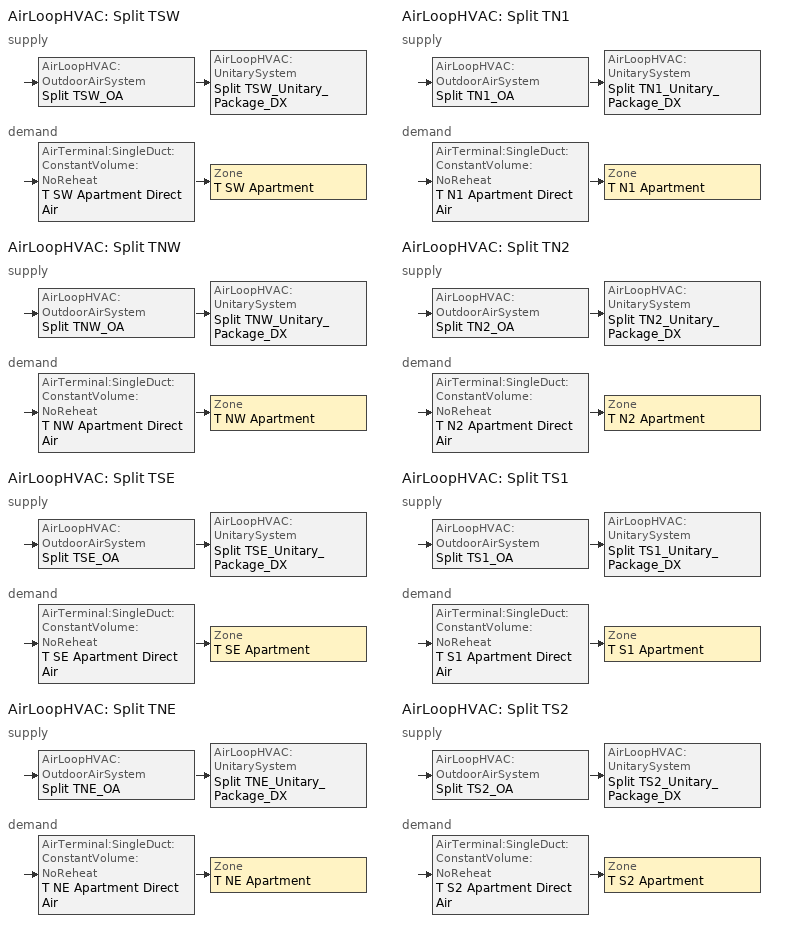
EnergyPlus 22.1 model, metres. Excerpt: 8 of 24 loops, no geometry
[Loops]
AirLoopHVAC 'Split TSW'
 supply: AirLoopHVAC:OutdoorAirSystem 'Split TSW_OA' > AirLoopHVAC:UnitarySystem 'Split TSW_Unitary_Package_DX'
 demand: AirTerminal:SingleDuct:ConstantVolume:NoReheat 'T SW Apartment Direct Air' > Zone 'T SW Apartment'
AirLoopHVAC 'Split TNW'
 supply: AirLoopHVAC:OutdoorAirSystem 'Split TNW_OA' > AirLoopHVAC:UnitarySystem 'Split TNW_Unitary_Package_DX'
 demand: AirTerminal:SingleDuct:ConstantVolume:NoReheat 'T NW Apartment Direct Air' > Zone 'T NW Apartment'
AirLoopHVAC 'Split TSE'
 supply: AirLoopHVAC:OutdoorAirSystem 'Split TSE_OA' > AirLoopHVAC:UnitarySystem 'Split TSE_Unitary_Package_DX'
 demand: AirTerminal:SingleDuct:ConstantVolume:NoReheat 'T SE Apartment Direct Air' > Zone 'T SE Apartment'
AirLoopHVAC 'Split TNE'
 supply: AirLoopHVAC:OutdoorAirSystem 'Split TNE_OA' > AirLoopHVAC:UnitarySystem 'Split TNE_Unitary_Package_DX'
 demand: AirTerminal:SingleDuct:ConstantVolume:NoReheat 'T NE Apartment Direct Air' > Zone 'T NE Apartment'
AirLoopHVAC 'Split TN1'
 supply: AirLoopHVAC:OutdoorAirSystem 'Split TN1_OA' > AirLoopHVAC:UnitarySystem 'Split TN1_Unitary_Package_DX'
 demand: AirTerminal:SingleDuct:ConstantVolume:NoReheat 'T N1 Apartment Direct Air' > Zone 'T N1 Apartment'
AirLoopHVAC 'Split TN2'
 supply: AirLoopHVAC:OutdoorAirSystem 'Split TN2_OA' > AirLoopHVAC:UnitarySystem 'Split TN2_Unitary_Package_DX'
 demand: AirTerminal:SingleDuct:ConstantVolume:NoReheat 'T N2 Apartment Direct Air' > Zone 'T N2 Apartment'
AirLoopHVAC 'Split TS1'
 supply: AirLoopHVAC:OutdoorAirSystem 'Split TS1_OA' > AirLoopHVAC:UnitarySystem 'Split TS1_Unitary_Package_DX'
 demand: AirTerminal:SingleDuct:ConstantVolume:NoReheat 'T S1 Apartment Direct Air' > Zone 'T S1 Apartment'
AirLoopHVAC 'Split TS2'
 supply: AirLoopHVAC:OutdoorAirSystem 'Split TS2_OA' > AirLoopHVAC:UnitarySystem 'Split TS2_Unitary_Package_DX'
 demand: AirTerminal:SingleDuct:ConstantVolume:NoReheat 'T S2 Apartment Direct Air' > Zone 'T S2 Apartment'
[ThermostatSetpoint:SingleHeating]
AptHeatingSetPoint: Setpoint Temperature Schedule=HTGSETP_APT_SCH
[ThermostatSetpoint:SingleCooling]
AptCoolingSetPoint: Setpoint Temperature Schedule=CLGSETP_APT_SCH
[ThermostatSetpoint:DualSetpoint]
Name | Heating Setpoint Temperature Schedule | Cooling Setpoint Temperature Schedule
S Apartment Dual SP Control | S HTGSETP_APT_SCH | S CLGSETP_APT_SCH
N Apartment Dual SP Control | N HTGSETP_APT_SCH | N CLGSETP_APT_SCH
[Sizing:Zone] Zone Cooling Design Supply Air Temperature Input Method=SupplyAirTemperature; Zone Cooling Design Supply Air Temperature {C}=12.8; Zone Heating Design Supply Air Temperature Input Method=SupplyAirTemperature; Zone Heating Design Supply Air Temperature {C}=40; Zone Cooling Design Supply Air Humidity Ratio {kg-H2O/kg-air}=0.008; Zone Heating Design Supply Air Humidity Ratio {kgWater/kgDryAir}=0.008; Cooling Design Air Flow Method=DesignDay; Cooling Design Air Flow Rate {m3/s}=0; Cooling Minimum Air Flow Fraction=0; Heating Design Air Flow Method=DesignDay; Heating Design Air Flow Rate {m3/s}=0
Name | Design Specification Outdoor Air Object
T SW Apartment | SZ DSOA T SW Apartment
T NW Apartment | SZ DSOA T NW Apartment
T SE Apartment | SZ DSOA T SE Apartment
T NE Apartment | SZ DSOA T NE Apartment
T N1 Apartment | SZ DSOA T N1 Apartment
T N2 Apartment | SZ DSOA T N2 Apartment
T S1 Apartment | SZ DSOA T S1 Apartment
T S2 Apartment | SZ DSOA T S2 Apartment
[DesignSpecification:OutdoorAir] Outdoor Air Method=Flow/Area; Outdoor Air Flow per Zone Floor Area {m3/s-m2}=0.000294105
SZ DSOA T SW Apartment; SZ DSOA T NW Apartment; SZ DSOA T SE Apartment; SZ DSOA T NE Apartment; SZ DSOA T N1 Apartment; SZ DSOA T N2 Apartment; SZ DSOA T S1 Apartment; SZ DSOA T S2 Apartment
[ZoneControl:Thermostat]
T SW Apartment Thermostat: T SW Apartment, ZONE CONTROL TYPE SCHED, AptCoolingSetPoint, AptHeatingSetPoint, S Apartment Dual SP Control
T NW Apartment Thermostat: T NW Apartment, ZONE CONTROL TYPE SCHED, AptCoolingSetPoint, AptHeatingSetPoint, N Apartment Dual SP Control
T SE Apartment Thermostat: T SE Apartment, ZONE CONTROL TYPE SCHED, AptCoolingSetPoint, AptHeatingSetPoint, S Apartment Dual SP Control
T NE Apartment Thermostat: T NE Apartment, ZONE CONTROL TYPE SCHED, AptCoolingSetPoint, AptHeatingSetPoint, N Apartment Dual SP Control
T N1 Apartment Thermostat: T N1 Apartment, ZONE CONTROL TYPE SCHED, AptCoolingSetPoint, AptHeatingSetPoint, N Apartment Dual SP Control
T N2 Apartment Thermostat: T N2 Apartment, ZONE CONTROL TYPE SCHED, AptCoolingSetPoint, AptHeatingSetPoint, N Apartment Dual SP Control
T S1 Apartment Thermostat: T S1 Apartment, ZONE CONTROL TYPE SCHED, AptCoolingSetPoint, AptHeatingSetPoint, S Apartment Dual SP Control
T S2 Apartment Thermostat: T S2 Apartment, ZONE CONTROL TYPE SCHED, AptCoolingSetPoint, AptHeatingSetPoint, S Apartment Dual SP Control
[Coil:Cooling:DX:SingleSpeed] Availability Schedule=COMPACT HVAC-ALWAYS 1; Gross Rated Total Cooling Capacity {W}=AUTOSIZE; Gross Rated Sensible Heat Ratio=AUTOSIZE; Gross Rated Cooling COP {W/W}=4.11713; Rated Air Flow Rate {m3/s}=AUTOSIZE; Total Cooling Capacity Function of Temperature Curve=Split_CapFT; Total Cooling Capacity Function of Flow Fraction Curve=Split_CapFF; Energy Input Ratio Function of Temperature Curve=Split_EIRFT; Energy Input Ratio Function of Flow Fraction Curve=Split_EIRFF; Part Load Fraction Correlation Curve=Split_PLR
Split TSW Cooling Coil; Split TNW Cooling Coil; Split TSE Cooling Coil; Split TNE Cooling Coil; Split TN1 Cooling Coil; Split TN2 Cooling Coil; Split TS1 Cooling Coil; Split TS2 Cooling Coil
[Coil:Heating:Fuel] Availability Schedule=COMPACT HVAC-ALWAYS 1; Fuel Type=NaturalGas; Burner Efficiency=0.84; Nominal Capacity {W}=AUTOSIZE; Parasitic Electric Load {W}=0; Parasitic Fuel Load {W}=0
Split TSW Heating Coil; Split TNW Heating Coil; Split TSE Heating Coil; Split TNE Heating Coil; Split TN1 Heating Coil; Split TN2 Heating Coil; Split TS1 Heating Coil; Split TS2 Heating Coil
[Sizing:System] Type of Load to Size On=Sensible; Design Outdoor Air Flow Rate {m3/s}=AUTOSIZE; Central Heating Maximum System Air Flow Ratio=1; Preheat Design Temperature {C}=7; Preheat Design Humidity Ratio {kgWater/kgDryAir}=0.008; Precool Design Temperature {C}=12.8; Precool Design Humidity Ratio {kgWater/kgDryAir}=0.008; Central Cooling Design Supply Air Temperature {C}=12.8; Central Heating Design Supply Air Temperature {C}=40; Type of Zone Sum to Use=NonCoincident; 100% Outdoor Air in Cooling=No; 100% Outdoor Air in Heating=No; Central Cooling Design Supply Air Humidity Ratio {kgWater/kgDryAir}=0.008; Central Heating Design Supply Air Humidity Ratio {kgWater/kgDryAir}=0.008; Cooling Supply Air Flow Rate Method=DesignDay; Cooling Supply Air Flow Rate {m3/s}=0; Heating Supply Air Flow Rate Method=DesignDay; Heating Supply Air Flow Rate {m3/s}=0; System Outdoor Air Method=ZoneSum; Zone Maximum Outdoor Air Fraction=1; Cooling Design Capacity Method=CoolingDesignCapacity; Cooling Design Capacity {W}=autosize; Heating Design Capacity Method=HeatingDesignCapacity; Heating Design Capacity {W}=autosize; Central Cooling Capacity Control Method=OnOff
Split TSW; Split TNW; Split TSE; Split TNE; Split TN1; Split TN2; Split TS1; Split TS2
[AirTerminal:SingleDuct:ConstantVolume:NoReheat] Availability Schedule=COMPACT HVAC-ALWAYS 1; Maximum Air Flow Rate {m3/s}=AUTOSIZE
T SW Apartment Direct Air; T NW Apartment Direct Air; T SE Apartment Direct Air; T NE Apartment Direct Air; T N1 Apartment Direct Air; T N2 Apartment Direct Air; T S1 Apartment Direct Air; T S2 Apartment Direct Air
[Zone equipment]
T SW Apartment: T SW Apartment ERV, T SW Apartment Direct Air
T NW Apartment: T NW Apartment ERV, T NW Apartment Direct Air
T SE Apartment: T SE Apartment ERV, T SE Apartment Direct Air
T NE Apartment: T NE Apartment ERV, T NE Apartment Direct Air
T N1 Apartment: T N1 Apartment ERV, T N1 Apartment Direct Air
T N2 Apartment: T N2 Apartment ERV, T N2 Apartment Direct Air
T S1 Apartment: T S1 Apartment ERV, T S1 Apartment Direct Air
T S2 Apartment: T S2 Apartment ERV, T S2 Apartment Direct Air
[Fan:OnOff] Maximum Flow Rate {m3/s}=autosize; Motor In Airstream Fraction=1
Name | Availability Schedule | Fan Total Efficiency | Pressure Rise {Pa} | Motor Efficiency
Split TSW Supply Fan; Split TNW Supply Fan; Split TSE Supply Fan; Split TNE Supply Fan; Split TN1 Supply Fan; Split TN2 Supply Fan; Split TS1 Supply Fan; Split TS2 Supply Fan | COMPACT HVAC-ALWAYS 1 | 0.55575 | 622.5 | 0.855
T SW Apartment ERV Sup Fan; T SW Apartment ERV Exh Fan; T NW Apartment ERV Sup Fan; T NW Apartment ERV Exh Fan; T SE Apartment ERV Sup Fan; T SE Apartment ERV Exh Fan; T NE Apartment ERV Sup Fan; T NE Apartment ERV Exh Fan; T N1 Apartment ERV Sup Fan; T N1 Apartment ERV Exh Fan; T N2 Apartment ERV Sup Fan; T N2 Apartment ERV Exh Fan; T S1 Apartment ERV Sup Fan; T S1 Apartment ERV Exh Fan; T S2 Apartment ERV Sup Fan; T S2 Apartment ERV Exh Fan | All On | 0.303158 | 257.2747 | 0.48
[AirLoopHVAC:UnitarySystem] Control Type=Load; Dehumidification Control Type=None; Availability Schedule=COMPACT HVAC-ALWAYS 1; Fan Placement=BlowThrough; Supply Air Fan Operating Mode Schedule=All Off; DX Heating Coil Sizing Ratio=1; Use DOAS DX Cooling Coil=No; Minimum Supply Air Temperature {C}=2; Latent Load Control=SensibleOnlyLoadControl; Cooling Supply Air Flow Rate Method=SupplyAirFlowRate; Cooling Supply Air Flow Rate {m3/s}=AUTOSIZE; Heating Supply Air Flow Rate Method=SupplyAirFlowRate; Heating Supply Air Flow Rate {m3/s}=AUTOSIZE; No Load Supply Air Flow Rate Method=SupplyAirFlowRate; No Load Supply Air Flow Rate {m3/s}=AUTOSIZE; Maximum Supply Air Temperature {C}=AUTOSIZE
Name | Controlling Zone or Thermostat Location | Supply Fan | Heating Coil | Cooling Coil
Split TSW_Unitary_Package_DX | T SW Apartment | Split TSW Supply Fan | Split TSW Heating Coil | Split TSW Cooling Coil
Split TNW_Unitary_Package_DX | T NW Apartment | Split TNW Supply Fan | Split TNW Heating Coil | Split TNW Cooling Coil
Split TSE_Unitary_Package_DX | T SE Apartment | Split TSE Supply Fan | Split TSE Heating Coil | Split TSE Cooling Coil
Split TNE_Unitary_Package_DX | T NE Apartment | Split TNE Supply Fan | Split TNE Heating Coil | Split TNE Cooling Coil
Split TN1_Unitary_Package_DX | T N1 Apartment | Split TN1 Supply Fan | Split TN1 Heating Coil | Split TN1 Cooling Coil
Split TN2_Unitary_Package_DX | T N2 Apartment | Split TN2 Supply Fan | Split TN2 Heating Coil | Split TN2 Cooling Coil
Split TS1_Unitary_Package_DX | T S1 Apartment | Split TS1 Supply Fan | Split TS1 Heating Coil | Split TS1 Cooling Coil
Split TS2_Unitary_Package_DX | T S2 Apartment | Split TS2 Supply Fan | Split TS2 Heating Coil | Split TS2 Cooling Coil
[Controller:OutdoorAir] Minimum Outdoor Air Flow Rate {m3/s}=AUTOSIZE; Maximum Outdoor Air Flow Rate {m3/s}=AUTOSIZE; Economizer Control Type=NoEconomizer; Economizer Control Action Type=ModulateFlow; Lockout Type=LockoutWithHeating; Minimum Limit Type=FixedMinimum; Minimum Outdoor Air Schedule=All Off; Heat Recovery Bypass Control Type=BypassWhenWithinEconomizerLimits
Split TSW_OA_Controller; Split TNW_OA_Controller; Split TSE_OA_Controller; Split TNE_OA_Controller; Split TN1_OA_Controller; Split TN2_OA_Controller; Split TS1_OA_Controller; Split TS2_OA_Controller
[AirLoopHVAC] Design Supply Air Flow Rate {m3/s}=AUTOSIZE
Split TSW; Split TNW; Split TSE; Split TNE; Split TN1; Split TN2; Split TS1; Split TS2
[SetpointManager:SingleZone:Heating] Control Variable=Temperature; Minimum Supply Air Temperature {C}=12.8; Maximum Supply Air Temperature {C}=40
Name | Control Zone | Setpoint Node or NodeList
SupAirTemp MngrT SW Apartment - Htg | T SW Apartment | Split TSW Supply Equipment Outlet Node
SupAirTemp MngrT NW Apartment - Htg | T NW Apartment | Split TNW Supply Equipment Outlet Node
SupAirTemp MngrT SE Apartment - Htg | T SE Apartment | Split TSE Supply Equipment Outlet Node
SupAirTemp MngrT NE Apartment - Htg | T NE Apartment | Split TNE Supply Equipment Outlet Node
SupAirTemp MngrT N1 Apartment - Htg | T N1 Apartment | Split TN1 Supply Equipment Outlet Node
SupAirTemp MngrT N2 Apartment - Htg | T N2 Apartment | Split TN2 Supply Equipment Outlet Node
SupAirTemp MngrT S1 Apartment - Htg | T S1 Apartment | Split TS1 Supply Equipment Outlet Node
SupAirTemp MngrT S2 Apartment - Htg | T S2 Apartment | Split TS2 Supply Equipment Outlet Node
[SetpointManager:SingleZone:Cooling] Control Variable=Temperature; Minimum Supply Air Temperature {C}=12.8; Maximum Supply Air Temperature {C}=40
Name | Control Zone | Setpoint Node or NodeList
SupAirTemp MngrT SW Apartment - Clg | T SW Apartment | Split TSW Zone Equipment Inlet Node
SupAirTemp MngrT NW Apartment - Clg | T NW Apartment | Split TNW Zone Equipment Inlet Node
SupAirTemp MngrT SE Apartment - Clg | T SE Apartment | Split TSE Zone Equipment Inlet Node
SupAirTemp MngrT NE Apartment - Clg | T NE Apartment | Split TNE Zone Equipment Inlet Node
SupAirTemp MngrT N1 Apartment - Clg | T N1 Apartment | Split TN1 Zone Equipment Inlet Node
SupAirTemp MngrT N2 Apartment - Clg | T N2 Apartment | Split TN2 Zone Equipment Inlet Node
SupAirTemp MngrT S1 Apartment - Clg | T S1 Apartment | Split TS1 Zone Equipment Inlet Node
SupAirTemp MngrT S2 Apartment - Clg | T S2 Apartment | Split TS2 Zone Equipment Inlet Node
[SetpointManager:MixedAir] Control Variable=Temperature
Name | Setpoint Node or NodeList
Split TSW_OAMixed Air Temp Manager | Split TSW Mixed Air Outlet
Split TNW_OAMixed Air Temp Manager | Split TNW Mixed Air Outlet
Split TSE_OAMixed Air Temp Manager | Split TSE Mixed Air Outlet
Split TNE_OAMixed Air Temp Manager | Split TNE Mixed Air Outlet
Split TN1_OAMixed Air Temp Manager | Split TN1 Mixed Air Outlet
Split TN2_OAMixed Air Temp Manager | Split TN2 Mixed Air Outlet
Split TS1_OAMixed Air Temp Manager | Split TS1 Mixed Air Outlet
Split TS2_OAMixed Air Temp Manager | Split TS2 Mixed Air Outlet
[ZoneHVAC:EnergyRecoveryVentilator] Availability Schedule=All On; Supply Air Flow Rate {m3/s}=autosize; Exhaust Air Flow Rate {m3/s}=autosize; Ventilation Rate per Unit Floor Area=0.000294105
Name | Heat Exchanger | Supply Air Fan | Exhaust Air Fan | ERV controller
T SW Apartment ERV | T SW Apartment OA Heat Exchanger | T SW Apartment ERV Sup Fan | T SW Apartment ERV Exh Fan | T SW Apartment ERV Ctrl
T NW Apartment ERV | T NW Apartment OA Heat Exchanger | T NW Apartment ERV Sup Fan | T NW Apartment ERV Exh Fan | T NW Apartment ERV Ctrl
T SE Apartment ERV | T SE Apartment OA Heat Exchanger | T SE Apartment ERV Sup Fan | T SE Apartment ERV Exh Fan | T SE Apartment ERV Ctrl
T NE Apartment ERV | T NE Apartment OA Heat Exchanger | T NE Apartment ERV Sup Fan | T NE Apartment ERV Exh Fan | T NE Apartment ERV Ctrl
T N1 Apartment ERV | T N1 Apartment OA Heat Exchanger | T N1 Apartment ERV Sup Fan | T N1 Apartment ERV Exh Fan | T N1 Apartment ERV Ctrl
T N2 Apartment ERV | T N2 Apartment OA Heat Exchanger | T N2 Apartment ERV Sup Fan | T N2 Apartment ERV Exh Fan | T N2 Apartment ERV Ctrl
T S1 Apartment ERV | T S1 Apartment OA Heat Exchanger | T S1 Apartment ERV Sup Fan | T S1 Apartment ERV Exh Fan | T S1 Apartment ERV Ctrl
T S2 Apartment ERV | T S2 Apartment OA Heat Exchanger | T S2 Apartment ERV Sup Fan | T S2 Apartment ERV Exh Fan | T S2 Apartment ERV Ctrl
[ZoneHVAC:EnergyRecoveryVentilator:Controller] Exhaust Air Temperature Limit=NoExhaustAirTemperatureLimit; Exhaust Air Enthalpy Limit=NoExhaustAirEnthalpyLimit; High Humidity Control Flag=No; High Humidity Outdoor Air Flow Ratio=1; Control High Indoor Humidity Based on Outdoor Humidity ratio=No
T SW Apartment ERV Ctrl; T NW Apartment ERV Ctrl; T SE Apartment ERV Ctrl; T NE Apartment ERV Ctrl; T N1 Apartment ERV Ctrl; T N2 Apartment ERV Ctrl; T S1 Apartment ERV Ctrl; T S2 Apartment ERV Ctrl
[HeatExchanger:AirToAir:SensibleAndLatent] Availability Schedule=AllOn_Except_DD; Nominal Supply Air Flow Rate {m3/s}=AUTOSIZE; Sensible Effectiveness at 100% Heating Air Flow=0.6; Latent Effectiveness at 100% Heating Air Flow=0; Sensible Effectiveness at 75% Heating Air Flow=0.623; Latent Effectiveness at 75% Heating Air Flow=0; Sensible Effectiveness at 100% Cooling Air Flow=0.596; Latent Effectiveness at 100% Cooling Air Flow=0; Sensible Effectiveness at 75% Cooling Air Flow=0.618; Latent Effectiveness at 75% Cooling Air Flow=0; Nominal Electric Power {W}=0; Supply Air Outlet Temperature Control=No; Heat Exchanger Type=Rotary; Frost Control Type=ExhaustOnly; Threshold Temperature {C}=-23.3; Initial Defrost Time Fraction=0.167; Rate of Defrost Time Fraction Increase {1/K}=1.44
T SW Apartment OA Heat Exchanger; T NW Apartment OA Heat Exchanger; T SE Apartment OA Heat Exchanger; T NE Apartment OA Heat Exchanger; T N1 Apartment OA Heat Exchanger; T N2 Apartment OA Heat Exchanger; T S1 Apartment OA Heat Exchanger; T S2 Apartment OA Heat Exchanger
[WaterHeater:Mixed] Tank Volume {m3}=0.189271; Setpoint Temperature Schedule=Hot Water Setpoint Temp Schedule; Deadband Temperature Difference {deltaC}=1.11111; Maximum Temperature Limit {C}=82.2222; Heater Control Type=Cycle; Heater Maximum Capacity {W}=14653.55; Heater Minimum Capacity {W}=0; Heater Fuel Type=ELECTRICITY; Heater Thermal Efficiency=1; Off Cycle Parasitic Fuel Consumption Rate {W}=87; Off Cycle Parasitic Fuel Type=ELECTRICITY; Off Cycle Parasitic Heat Fraction to Tank=0; On Cycle Parasitic Fuel Consumption Rate {W}=87; On Cycle Parasitic Fuel Type=ELECTRICITY; On Cycle Parasitic Heat Fraction to Tank=0; Ambient Temperature Indicator=Zone; Off Cycle Loss Coefficient to Ambient Temperature {W/K}=2.01256; On Cycle Loss Coefficient to Ambient Temperature {W/K}=2.01256; Peak Use Flow Rate {m3/s}=3.26472e-06; Use Flow Rate Fraction Schedule=APT_DHW_SCH
Name | Ambient Temperature Zone
T SW Apartment Water Heater | T SW Apartment
T NW Apartment Water Heater | T NW Apartment
T SE Apartment Water Heater | T SE Apartment
T NE Apartment Water Heater | T NE Apartment
T N1 Apartment Water Heater | T N1 Apartment
T N2 Apartment Water Heater | T N2 Apartment
T S1 Apartment Water Heater | T S1 Apartment
T S2 Apartment Water Heater | T S2 Apartment
[Schedule:Compact]
HTGSETP_APT_SCH; N HTGSETP_APT_SCH: THROUGH: 12/31, FOR:AllDays, UNTIL: 24:00, 21.1
CLGSETP_APT_SCH; N CLGSETP_APT_SCH: THROUGH: 12/31, For: SummerDesignDay, Until: 9:00, 24, Until: 18:00, 27.1, Until: 24:00, 24, FOR:AllOtherDays, UNTIL: 24:00, 24
S HTGSETP_APT_SCH: THROUGH: 12/31, For: Weekdays, Until: 9:00, 21.1, Until: 17:00, 15.5444, Until: 24:00, 21.1, For: Weekends AllOtherDays, UNTIL: 24:00, 21.1
S CLGSETP_APT_SCH: THROUGH: 12/31, For: Weekday SummerDesignDay, Until: 9:00, 24, Until: 17:00, 26.7778, Until: 24:00, 24, For: Weekends AllOtherDays, UNTIL: 24:00, 24
All Off: Through: 12/31, For: AllDays, Until: 24:00, 0
All On; COMPACT HVAC-ALWAYS 1: Through: 12/31, For: AllDays, Until: 24:00, 1
AllOn_Except_DD: Through: 12/31, For: SummerDesignDay, Until: 24:00, 0, For: WinterDesignDay, Until: 24:00, 0, For: AllOtherDays, Until: 24:00, 1
ZONE CONTROL TYPE SCHED: Through: 12/31, For: SummerDesignDay, Until: 24:00, 2, For: WinterDesignDay, Until: 24:00, 1, For: Weekdays Weekends Holidays Customday1 Customday2 AllOtherDays, Until: 24:00, 4
APT_DHW_SCH: THROUGH: 12/31, FOR: AllDays, UNTIL: 1:00, 0.08, UNTIL: 2:00, 0.04, UNTIL: 3:00, 0.01, UNTIL: 4:00, 0.01, UNTIL: 5:00, 0.04, UNTIL: 6:00, 0.27, UNTIL: 7:00, 0.94, UNTIL: 8:00, 1, UNTIL: 9:00, 0.96, UNTIL: 10:00, 0.84, UNTIL: 11:00, 0.76, UNTIL: 12:00, 0.61, UNTIL: 13:00, 0.53, UNTIL: 14:00, 0.47, UNTIL: 15:00, 0.41, UNTIL: 16:00, 0.47, UNTIL: 17:00, 0.55, UNTIL: 18:00, 0.73, UNTIL: 19:00, 0.86, UNTIL: 20:00, 0.82, UNTIL: 21:00, 0.75, UNTIL: 22:00, 0.61, UNTIL: 23:00, 0.53, UNTIL: 24:00, 0.29
Hot Water Setpoint Temp Schedule: THROUGH: 12/31, FOR: AllDays, UNTIL: 24:00, 60
[Curve:Quadratic]
Name | Coefficient1 Constant | Coefficient2 x | Coefficient3 x**2 | Minimum Value of x | Maximum Value of x
Split_CapFF | 0.8 | 0.2 | 0 | 0.5 | 1.5
Split_EIRFF | 1.1552 | -0.1808 | 0.0256 | 0.5 | 1.5
Split_PLR | 0.85 | 0.15 | 0 | 0 | 1
[Curve:Biquadratic] Minimum Value of x=12.77778; Maximum Value of x=23.88889; Minimum Value of y=23.88889; Maximum Value of y=46.11111
Name | Coefficient1 Constant | Coefficient2 x | Coefficient3 x**2 | Coefficient4 y | Coefficient5 y**2 | Coefficient6 x*y
Split_CapFT | 0.766955 | 0.0107757 | -4.1472e-05 | 0.00134964 | -0.000261144 | 0.000457488
Split_EIRFT | 0.791531 | 0 | -0.00054871 | 0.000949448 | 0.000165482 | 0.000278268
